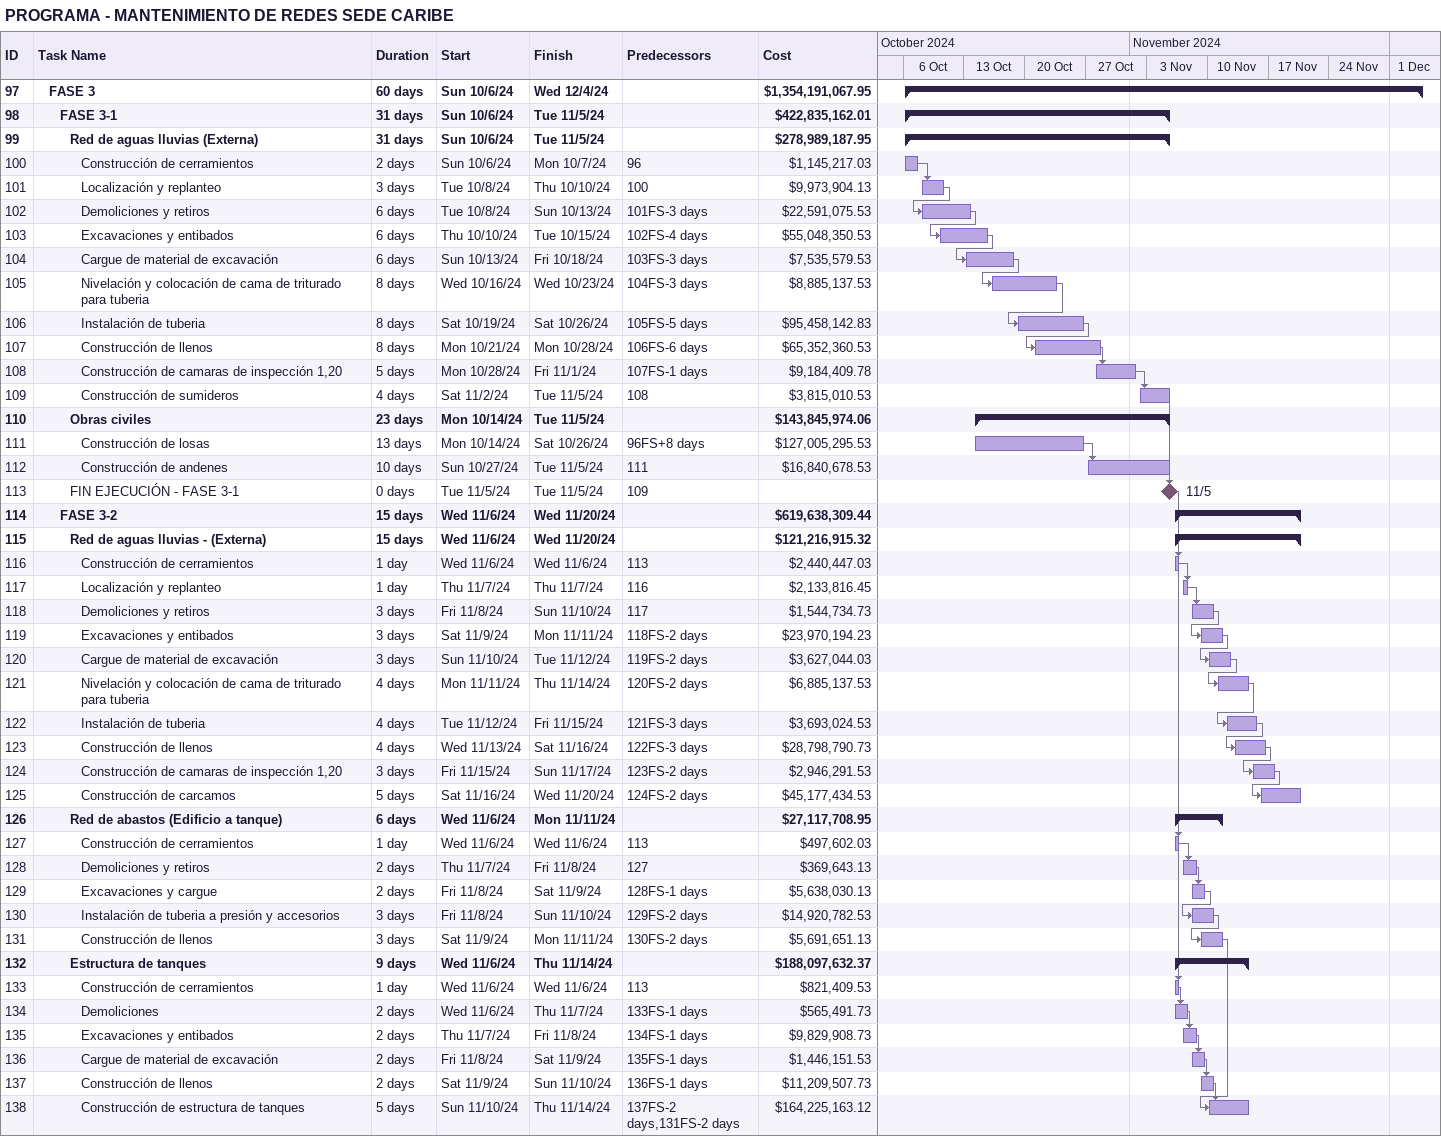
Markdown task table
PROGRAMA - MANTENIMIENTO DE REDES SEDE CARIBE

| ID | Level | Task | Duration | Start | Finish | Predecessors | Cost ($) |
|---|---|---|---|---|---|---|---|
| 97 | 2 | **FASE 3** | 60d | 2024-10-06 | 2024-12-04 |  | 1354191067.95 |
| 98 | 3 | **FASE 3-1** | 31d | 2024-10-06 | 2024-11-05 |  | 422835162.01 |
| 99 | 4 | **Red de aguas lluvias (Externa)** | 31d | 2024-10-06 | 2024-11-05 |  | 278989187.95 |
| 100 | 5 | Construcción de cerramientos | 2d | 2024-10-06 | 2024-10-07 | 96 | 1145217.03 |
| 101 | 5 | Localización y replanteo | 3d | 2024-10-08 | 2024-10-10 | 100 | 9973904.13 |
| 102 | 5 | Demoliciones y retiros | 6d | 2024-10-08 | 2024-10-13 | 101FS-3d | 22591075.53 |
| 103 | 5 | Excavaciones y entibados | 6d | 2024-10-10 | 2024-10-15 | 102FS-4d | 55048350.53 |
| 104 | 5 | Cargue de material de excavación | 6d | 2024-10-13 | 2024-10-18 | 103FS-3d | 7535579.53 |
| 105 | 5 | Nivelación y colocación de cama de triturado para tuberia | 8d | 2024-10-16 | 2024-10-23 | 104FS-3d | 8885137.53 |
| 106 | 5 | Instalación de tuberia | 8d | 2024-10-19 | 2024-10-26 | 105FS-5d | 95458142.83 |
| 107 | 5 | Construcción de llenos | 8d | 2024-10-21 | 2024-10-28 | 106FS-6d | 65352360.53 |
| 108 | 5 | Construcción de camaras de inspección 1,20 | 5d | 2024-10-28 | 2024-11-01 | 107FS-1d | 9184409.78 |
| 109 | 5 | Construcción de sumideros | 4d | 2024-11-02 | 2024-11-05 | 108 | 3815010.53 |
| 110 | 4 | **Obras civiles** | 23d | 2024-10-14 | 2024-11-05 |  | 143845974.06 |
| 111 | 5 | Construcción de losas | 13d | 2024-10-14 | 2024-10-26 | 96FS+8d | 127005295.53 |
| 112 | 5 | Construcción de andenes | 10d | 2024-10-27 | 2024-11-05 | 111 | 16840678.53 |
| 113 | 4 | FIN EJECUCIÓN - FASE 3-1 | 0d | 2024-11-05 | 2024-11-05 | 109 |  |
| 114 | 3 | **FASE 3-2** | 15d | 2024-11-06 | 2024-11-20 |  | 619638309.44 |
| 115 | 4 | **Red de aguas lluvias - (Externa)** | 15d | 2024-11-06 | 2024-11-20 |  | 121216915.32 |
| 116 | 5 | Construcción de cerramientos | 1d | 2024-11-06 | 2024-11-06 | 113 | 2440447.03 |
| 117 | 5 | Localización y replanteo | 1d | 2024-11-07 | 2024-11-07 | 116 | 2133816.45 |
| 118 | 5 | Demoliciones y retiros | 3d | 2024-11-08 | 2024-11-10 | 117 | 1544734.73 |
| 119 | 5 | Excavaciones y entibados | 3d | 2024-11-09 | 2024-11-11 | 118FS-2d | 23970194.23 |
| 120 | 5 | Cargue de material de excavación | 3d | 2024-11-10 | 2024-11-12 | 119FS-2d | 3627044.03 |
| 121 | 5 | Nivelación y colocación de cama de triturado para tuberia | 4d | 2024-11-11 | 2024-11-14 | 120FS-2d | 6885137.53 |
| 122 | 5 | Instalación de tuberia | 4d | 2024-11-12 | 2024-11-15 | 121FS-3d | 3693024.53 |
| 123 | 5 | Construcción de llenos | 4d | 2024-11-13 | 2024-11-16 | 122FS-3d | 28798790.73 |
| 124 | 5 | Construcción de camaras de inspección 1,20 | 3d | 2024-11-15 | 2024-11-17 | 123FS-2d | 2946291.53 |
| 125 | 5 | Construcción de carcamos | 5d | 2024-11-16 | 2024-11-20 | 124FS-2d | 45177434.53 |
| 126 | 4 | **Red de abastos (Edificio a tanque)** | 6d | 2024-11-06 | 2024-11-11 |  | 27117708.95 |
| 127 | 5 | Construcción de cerramientos | 1d | 2024-11-06 | 2024-11-06 | 113 | 497602.03 |
| 128 | 5 | Demoliciones y retiros | 2d | 2024-11-07 | 2024-11-08 | 127 | 369643.13 |
| 129 | 5 | Excavaciones y cargue | 2d | 2024-11-08 | 2024-11-09 | 128FS-1d | 5638030.13 |
| 130 | 5 | Instalación de tuberia a presión y accesorios | 3d | 2024-11-08 | 2024-11-10 | 129FS-2d | 14920782.53 |
| 131 | 5 | Construcción de llenos | 3d | 2024-11-09 | 2024-11-11 | 130FS-2d | 5691651.13 |
| 132 | 4 | **Estructura de tanques** | 9d | 2024-11-06 | 2024-11-14 |  | 188097632.37 |
| 133 | 5 | Construcción de cerramientos | 1d | 2024-11-06 | 2024-11-06 | 113 | 821409.53 |
| 134 | 5 | Demoliciones | 2d | 2024-11-06 | 2024-11-07 | 133FS-1d | 565491.73 |
| 135 | 5 | Excavaciones y entibados | 2d | 2024-11-07 | 2024-11-08 | 134FS-1d | 9829908.73 |
| 136 | 5 | Cargue de material de excavación | 2d | 2024-11-08 | 2024-11-09 | 135FS-1d | 1446151.53 |
| 137 | 5 | Construcción de llenos | 2d | 2024-11-09 | 2024-11-10 | 136FS-1d | 11209507.73 |
| 138 | 5 | Construcción de estructura de tanques | 5d | 2024-11-10 | 2024-11-14 | 137FS-2d, 131FS-2d | 164225163.12 |
